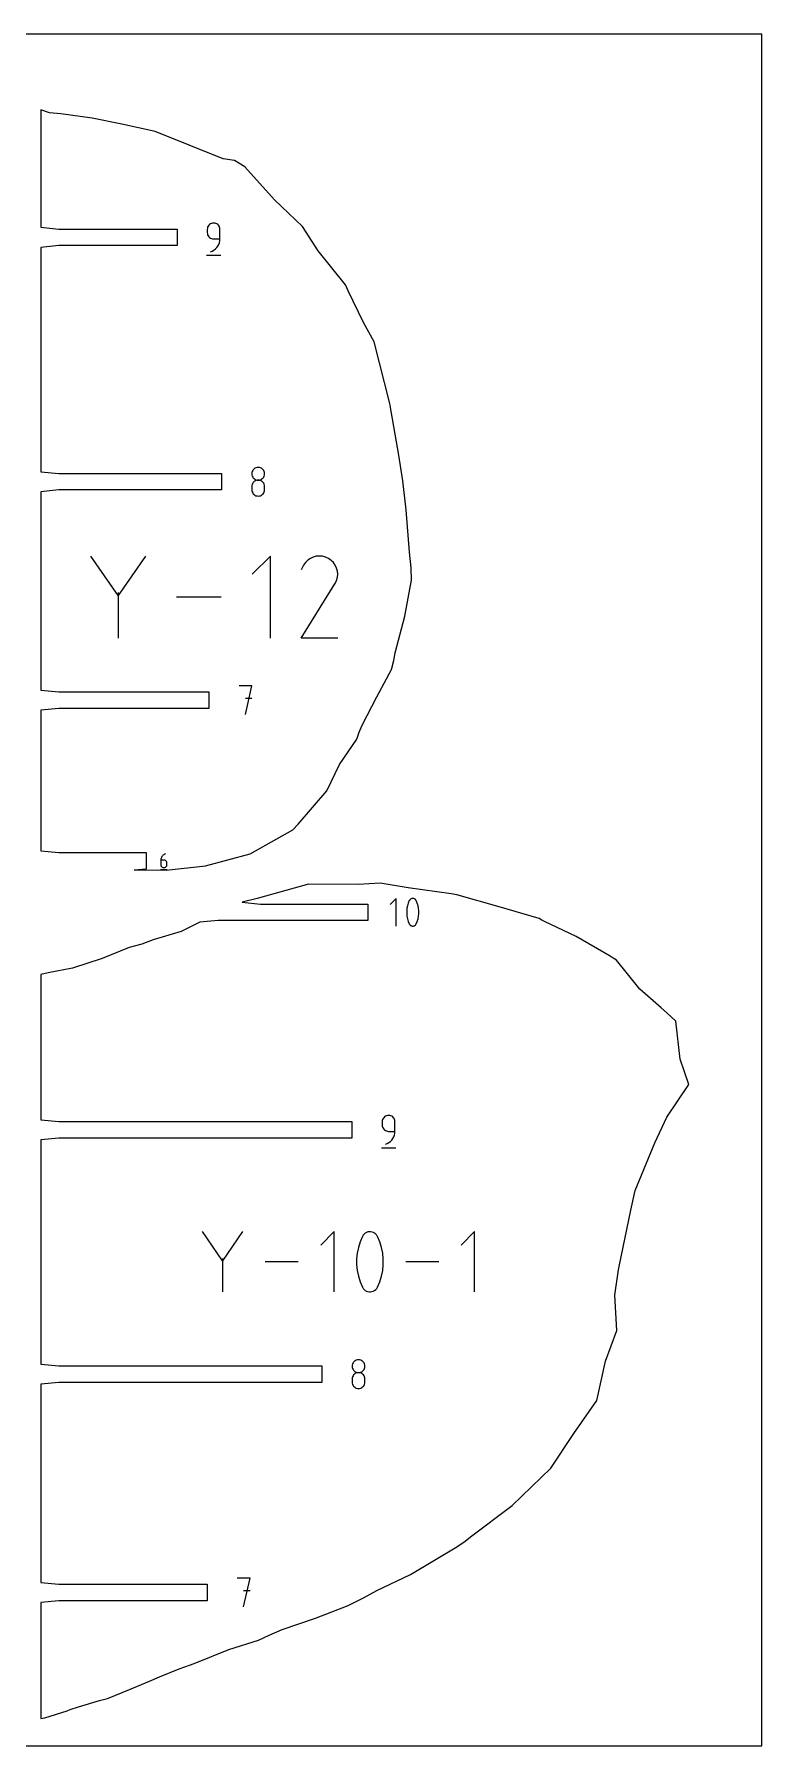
# Model space of a CAD drawing. Extents: x 0 to 480, y 0 to 420.
# Drawn here: x 301.6 to 480, y 0 to 420 of the extents above; entities that cross this region are included whole.
import ezdxf

# ---------------------------------------------------------------- set-up
doc = ezdxf.new("R2010")
doc.units = 0

msp = doc.modelspace()

# ---------------------------------------------------------------- linework, layer by layer
at = {"layer": 'annotation', "color": 1}
for p, q in [((344.02904, 372.392169), (344.003794, 372.110864)), ((344.003794, 372.110864), (344.003794, 371.327924)), ((344.003794, 371.327924), (344.003794, 371.327924)), ((344.003794, 371.327924), (344.02904, 371.046633)), ((344.101807, 372.657), (344.02904, 372.392169)), ((344.02904, 371.046633), (344.101807, 370.781843)), ((344.217638, 372.900918), (344.101807, 372.657)), ((344.101807, 370.781843), (344.217638, 370.537984)), ((344.372079, 373.119485), (344.217638, 372.900918)), ((344.217638, 370.537984), (344.372079, 370.319487)), ((344.560673, 373.308264), (344.372079, 373.119485)), ((344.372079, 370.319487), (344.560673, 370.130781)), ((344.778965, 373.462817), (344.560673, 373.308264)), ((344.560673, 370.130781), (344.778965, 369.976298)), ((345.022498, 373.578706), (344.778965, 373.462817)), ((344.778965, 369.976298), (345.022498, 369.860467)), ((345.286817, 373.651494), (345.022498, 373.578706)), ((345.022498, 369.860467), (345.286817, 369.78772)), ((345.567466, 373.676743), (345.286817, 373.651494)), ((345.286817, 369.78772), (345.567466, 369.762486)), ((345.848696, 373.651494), (345.567466, 373.676743)), ((345.567466, 373.676743), (345.567466, 373.676743)), ((345.567466, 369.762486), (347.131137, 369.762486)), ((346.113323, 373.578706), (345.848696, 373.651494)), ((346.356947, 373.462817), (346.113323, 373.578706)), ((346.575166, 373.308264), (346.356947, 373.462817)), ((346.763579, 373.119485), (346.575166, 373.308264)), ((346.917783, 372.900918), (346.763579, 373.119485)), ((347.033379, 372.657), (346.917783, 372.900918)), ((347.105964, 372.392169), (347.033379, 372.657)), ((347.096517, 369.287719), (347.131137, 369.762486)), ((347.131137, 372.110864), (347.105964, 372.392169)), ((347.131137, 369.762486), (347.131137, 372.110864)), ((347.131137, 372.110864), (347.131137, 372.110864)), ((343.80839, 365.754943), (347.32919, 365.754943)), ((344.784967, 366.635143), (345.232131, 366.801778)), ((344.784967, 366.635143), (344.784967, 366.635143)), ((345.232131, 366.801778), (345.642572, 367.027016)), ((345.642572, 367.027016), (346.012049, 367.305117)), ((346.012049, 367.305117), (346.33632, 367.630344)), ((346.33632, 367.630344), (346.611143, 367.996956)), ((346.611143, 367.996956), (346.832278, 368.399215)), ((346.832278, 368.399215), (346.995483, 368.831382)), ((346.995483, 368.831382), (347.096517, 369.287719)), ((354.964314, 312.416898), (354.939083, 312.136907)), ((354.939083, 312.136907), (354.939083, 312.136907)), ((354.939083, 312.136907), (354.964329, 311.855601)), ((355.037044, 312.680705), (354.964314, 312.416898)), ((354.964329, 311.855601), (355.037095, 311.59077)), ((355.152829, 312.923853), (355.037044, 312.680705)), ((355.037095, 311.59077), (355.152927, 311.346852)), ((355.307223, 313.141869), (355.152829, 312.923853)), ((355.152927, 311.346852), (355.307368, 311.128285)), ((355.49578, 313.330279), (355.307223, 313.141869)), ((355.307368, 311.128285), (355.495962, 310.939506)), ((355.714057, 313.484608), (355.49578, 313.330279)), ((355.495962, 310.939506), (355.714254, 310.784953)), ((355.957609, 313.600382), (355.714057, 313.484608)), ((356.221989, 313.673127), (355.957609, 313.600382)), ((356.502754, 313.69837), (356.221989, 313.673127)), ((356.783519, 313.673127), (356.502754, 313.69837)), ((356.502754, 313.69837), (356.502754, 313.69837)), ((357.0479, 313.600382), (356.783519, 313.673127)), ((357.291451, 313.484608), (357.0479, 313.600382)), ((357.291255, 310.784953), (357.509546, 310.939506)), ((357.509728, 313.330279), (357.291451, 313.484608)), ((357.509546, 310.939506), (357.698141, 311.128285)), ((357.698286, 313.141869), (357.509728, 313.330279)), ((357.698141, 311.128285), (357.852582, 311.346852)), ((357.85268, 312.923853), (357.698286, 313.141869)), ((357.852582, 311.346852), (357.968413, 311.59077)), ((357.968464, 312.680705), (357.85268, 312.923853)), ((357.968413, 311.59077), (358.04118, 311.855601)), ((358.041195, 312.416898), (357.968464, 312.680705)), ((358.04118, 311.855601), (358.066426, 312.136907)), ((358.066426, 312.136907), (358.041195, 312.416898)), ((358.066426, 312.136907), (358.066426, 312.136907)), ((354.964314, 309.286764), (354.939083, 309.005589)), ((354.939083, 309.005589), (354.939083, 308.226624)), ((354.939083, 308.226624), (354.939083, 308.226624)), ((354.939083, 308.226624), (354.964329, 307.94547)), ((355.037044, 309.551492), (354.964314, 309.286764)), ((354.964329, 307.94547), (355.037095, 307.681045)), ((355.152829, 309.795333), (355.037044, 309.551492)), ((355.037095, 307.681045), (355.152927, 307.437715)), ((355.307223, 310.013845), (355.152829, 309.795333)), ((355.152927, 307.437715), (355.307368, 307.219844)), ((355.49578, 310.202587), (355.307223, 310.013845)), ((355.307368, 307.219844), (355.495962, 307.031798)), ((355.714057, 310.357118), (355.49578, 310.202587)), ((355.495962, 307.031798), (355.714254, 306.877942)), ((355.957609, 310.472995), (355.714057, 310.357118)), ((355.714254, 310.784953), (355.957787, 310.669064)), ((355.714254, 306.877942), (355.957787, 306.76264)), ((356.221989, 310.545779), (355.957609, 310.472995)), ((355.957787, 310.669064), (356.222106, 310.596276)), ((355.957787, 306.76264), (356.222106, 306.690258)), ((356.502754, 310.571027), (356.221989, 310.545779)), ((356.222106, 310.596276), (356.502754, 310.571027)), ((356.222106, 306.690258), (356.502754, 306.66516)), ((356.502754, 310.571027), (356.783403, 310.596276)), ((356.783519, 310.545794), (356.502754, 310.571027)), ((356.502754, 310.571027), (356.502754, 310.571027)), ((356.502754, 310.571027), (356.502754, 310.571027)), ((356.502754, 306.66516), (356.783403, 306.690258)), ((356.502754, 306.66516), (356.502754, 306.66516)), ((356.783403, 310.596276), (357.047722, 310.669064)), ((356.783403, 306.690258), (357.047722, 306.76264)), ((357.0479, 310.473046), (356.783519, 310.545794)), ((357.047722, 310.669064), (357.291255, 310.784953)), ((357.047722, 306.76264), (357.291255, 306.877942)), ((357.291451, 310.357216), (357.0479, 310.473046)), ((357.291255, 306.877942), (357.509546, 307.031798)), ((357.509728, 310.202732), (357.291451, 310.357216)), ((357.509546, 307.031798), (357.698141, 307.219844)), ((357.698286, 310.014027), (357.509728, 310.202732)), ((357.698141, 307.219844), (357.852582, 307.437715)), ((357.85268, 309.795529), (357.698286, 310.014027)), ((357.852582, 307.437715), (357.968413, 307.681045)), ((357.968464, 309.55167), (357.85268, 309.795529)), ((357.968413, 307.681045), (358.04118, 307.94547)), ((358.041195, 309.28688), (357.968464, 309.55167)), ((358.04118, 307.94547), (358.066426, 308.226624)), ((358.066426, 309.005589), (358.041195, 309.28688)), ((358.066426, 308.226624), (358.066426, 309.005589)), ((358.066426, 309.005589), (358.066426, 309.005589)), ((322.154716, 282.233149), (315.432453, 291.954459)), ((328.875716, 291.954459), (322.154716, 282.233149)), ((359.491144, 291.953827), (355.010899, 287.472319)), ((359.491144, 271.80094), (359.491144, 291.953827)), ((368.11605, 290.374227), (367.649681, 289.712909)), ((368.675588, 290.926274), (368.11605, 290.374227)), ((369.311278, 291.364629), (368.675588, 290.926274)), ((370.006102, 291.684872), (369.311278, 291.364629)), ((370.743043, 291.882581), (370.006102, 291.684872)), ((371.505084, 291.953336), (370.743043, 291.882581)), ((372.275207, 291.892716), (371.505084, 291.953336)), ((373.036394, 291.6963), (372.275207, 291.892716)), ((373.77163, 291.359668), (373.036394, 291.6963)), ((374.429219, 290.892716), (373.77163, 291.359668)), ((373.77163, 291.359668), (373.77163, 291.359668)), ((374.979034, 290.332377), (374.429219, 290.892716)), ((375.416188, 289.695824), (374.979034, 290.332377)), ((367.649681, 289.712909), (367.062005, 288.585581)), ((375.399431, 285.23772), (375.740916, 285.970916)), ((375.735791, 289.00023), (375.416188, 289.695824)), ((375.932954, 288.262769), (375.735791, 289.00023)), ((375.740916, 285.970916), (375.940405, 286.730939)), ((376.002788, 287.500614), (375.932954, 288.262769)), ((375.940405, 286.730939), (376.002788, 287.500614)), ((322.154716, 283.015454), (322.154716, 271.800308)), ((347.45483, 281.877384), (336.435576, 281.877384)), ((367.049366, 271.800776), (375.31981, 285.115129)), ((375.31981, 285.115129), (375.329697, 285.127363)), ((375.31981, 285.115129), (375.31981, 285.115129)), ((375.329697, 285.127363), (375.339178, 285.139701)), ((375.339178, 285.139701), (375.348316, 285.152248)), ((375.348316, 285.152248), (375.357173, 285.165106)), ((375.357173, 285.165106), (375.365812, 285.178381)), ((375.365812, 285.178381), (375.374295, 285.192175)), ((375.374295, 285.192175), (375.382684, 285.206594)), ((375.382684, 285.206594), (375.391042, 285.221741)), ((375.391042, 285.221741), (375.399431, 285.23772)), ((375.399431, 285.23772), (375.399431, 285.23772)), ((375.999746, 271.800776), (367.049366, 271.800776)), ((354.926949, 260.118239), (351.795632, 260.118239)), ((353.361511, 253.076639), (354.926949, 260.118239)), ((354.926949, 256.982506), (353.361511, 256.982506)), ((333.1479, 218.519319), (332.993072, 218.363834)), ((333.324353, 218.652384), (333.1479, 218.519319)), ((333.520418, 218.760325), (333.324353, 218.652384)), ((333.734082, 218.840436), (333.520418, 218.760325)), ((333.734082, 218.840436), (333.734082, 218.840436)), ((332.520329, 215.0619), (334.199679, 215.0619)), ((332.630258, 217.571777), (332.613744, 217.344755)), ((332.613744, 217.344755), (332.613744, 216.228419)), ((333.359583, 217.344755), (332.613744, 217.344755)), ((332.613744, 216.228419), (332.613744, 216.228419)), ((332.613744, 216.228419), (332.625785, 216.094249)), ((332.625785, 216.094249), (332.660493, 215.96795)), ((332.678461, 217.7899), (332.630258, 217.571777)), ((332.660493, 215.96795), (332.715743, 215.851634)), ((332.75634, 217.99642), (332.678461, 217.7899)), ((332.715743, 215.851634), (332.789408, 215.747415)), ((332.861881, 218.188633), (332.75634, 217.99642)), ((332.789408, 215.747415), (332.879364, 215.657406)), ((332.993072, 218.363834), (332.861881, 218.188633)), ((332.879364, 215.657406), (332.983484, 215.583721)), ((332.983484, 215.583721), (333.099645, 215.528472)), ((333.099645, 215.528472), (333.225719, 215.493773)), ((333.225719, 215.493773), (333.359583, 215.481737)), ((333.493724, 217.332784), (333.359583, 217.344755)), ((333.359583, 215.481737), (333.493724, 215.493773)), ((333.359583, 215.481737), (333.359583, 215.481737)), ((333.619946, 217.29826), (333.493724, 217.332784)), ((333.493724, 215.493773), (333.619946, 215.528472)), ((333.736149, 217.243263), (333.619946, 217.29826)), ((333.619946, 215.528472), (333.736149, 215.583721)), ((333.840235, 217.169877), (333.736149, 217.243263)), ((333.736149, 215.583721), (333.840235, 215.657406)), ((333.930104, 217.080183), (333.840235, 217.169877)), ((333.840235, 215.657406), (333.930104, 215.747415)), ((334.003657, 216.976263), (333.930104, 217.080183)), ((333.930104, 215.747415), (334.003657, 215.851634)), ((334.058793, 216.860199), (334.003657, 216.976263)), ((334.003657, 215.851634), (334.058793, 215.96795)), ((334.093415, 216.734074), (334.058793, 216.860199)), ((334.058793, 215.96795), (334.093415, 216.094249)), ((334.105422, 216.599969), (334.093415, 216.734074)), ((334.093415, 216.094249), (334.105422, 216.228419)), ((334.105422, 216.228419), (334.105422, 216.599969)), ((334.105422, 216.599969), (334.105422, 216.599969)), ((390.376599, 207.924925), (388.870608, 206.41851)), ((390.376599, 201.15073), (390.376599, 207.924925)), ((393.111977, 206.149497), (392.982139, 205.508433)), ((393.306734, 206.777862), (393.111977, 206.149497)), ((393.56641, 207.388518), (393.306734, 206.777862)), ((393.653857, 207.533937), (393.56641, 207.388518)), ((393.56641, 207.388518), (393.56641, 207.388518)), ((393.762838, 207.65786), (393.653857, 207.533937)), ((393.889746, 207.759087), (393.762838, 207.65786)), ((394.030972, 207.83642), (393.889746, 207.759087)), ((394.182907, 207.888658), (394.030972, 207.83642)), ((394.341944, 207.914603), (394.182907, 207.888658)), ((394.504474, 207.913056), (394.341944, 207.914603)), ((394.666888, 207.882816), (394.504474, 207.913056)), ((394.825579, 207.822685), (394.666888, 207.882816)), ((394.886329, 207.790761), (394.825579, 207.822685)), ((394.825579, 207.822685), (394.825579, 207.822685)), ((394.944623, 207.754093), (394.886329, 207.790761)), ((395.000181, 207.712971), (394.944623, 207.754093)), ((395.052717, 207.667684), (395.000181, 207.712971)), ((395.101949, 207.618523), (395.052717, 207.667684)), ((395.147593, 207.565778), (395.101949, 207.618523)), ((395.189368, 207.50974), (395.147593, 207.565778)), ((395.226988, 207.450698), (395.189368, 207.50974)), ((395.260171, 207.388942), (395.226988, 207.450698)), ((395.521106, 206.777028), (395.260171, 207.388942)), ((395.260171, 207.388942), (395.260171, 207.388942)), ((395.716806, 206.147719), (395.521106, 206.777028)), ((395.847274, 205.506026), (395.716806, 206.147719)), ((392.982139, 205.508433), (392.917221, 204.85968)), ((392.917221, 204.85968), (392.917221, 204.208249)), ((392.917221, 204.208249), (392.982139, 203.55915)), ((392.982139, 203.55915), (393.111977, 202.917394)), ((393.111977, 202.917394), (393.306734, 202.28799)), ((393.306734, 202.28799), (393.56641, 201.67595)), ((393.56641, 201.67595), (393.56641, 201.67595)), ((393.56641, 201.67595), (393.599473, 201.614318)), ((393.599473, 201.614318), (393.636815, 201.55557)), ((395.172716, 201.531694), (395.260171, 201.676375)), ((395.260171, 201.676375), (395.521106, 202.287156)), ((395.260171, 201.676375), (395.260171, 201.676375)), ((395.521106, 202.287156), (395.716806, 202.915616)), ((395.716806, 202.915616), (395.847274, 203.556743)), ((395.912507, 204.856958), (395.847274, 205.506026)), ((395.847274, 203.556743), (395.912507, 204.205527)), ((395.912507, 204.205527), (395.912507, 204.856958)), ((393.636815, 201.55557), (393.678279, 201.499886)), ((393.678279, 201.499886), (393.723709, 201.447442)), ((393.723709, 201.447442), (393.772946, 201.398418)), ((393.772946, 201.398418), (393.825834, 201.352992)), ((393.825834, 201.352992), (393.882214, 201.311342)), ((393.882214, 201.311342), (393.941931, 201.273647)), ((393.941931, 201.273647), (394.004825, 201.240084)), ((394.004825, 201.240084), (394.004825, 201.240084)), ((394.004825, 201.240084), (394.162266, 201.181229)), ((394.162266, 201.181229), (394.323735, 201.151988)), ((394.323735, 201.151988), (394.485581, 201.151171)), ((394.485581, 201.151171), (394.644154, 201.177583)), ((394.644154, 201.177583), (394.795805, 201.230035)), ((394.795805, 201.230035), (394.936882, 201.307332)), ((394.936882, 201.307332), (395.063736, 201.408282)), ((395.063736, 201.408282), (395.172716, 201.531694)), ((386.941287, 153.401204), (386.916041, 153.119898)), ((386.916041, 153.119898), (386.916041, 152.336959)), ((386.916041, 152.336959), (386.916041, 152.336959)), ((386.916041, 152.336959), (386.941287, 152.055668)), ((387.014054, 153.666035), (386.941287, 153.401204)), ((386.941287, 152.055668), (387.014054, 151.790878)), ((387.129886, 153.909953), (387.014054, 153.666035)), ((387.014054, 151.790878), (387.129886, 151.547019)), ((387.284327, 154.12852), (387.129886, 153.909953)), ((387.129886, 151.547019), (387.284327, 151.328521)), ((387.472921, 154.317299), (387.284327, 154.12852)), ((387.284327, 151.328521), (387.472921, 151.139816)), ((387.691212, 154.471852), (387.472921, 154.317299)), ((387.934746, 154.587741), (387.691212, 154.471852)), ((388.199064, 154.660529), (387.934746, 154.587741)), ((388.479713, 154.685778), (388.199064, 154.660529)), ((388.760943, 154.660529), (388.479713, 154.685778)), ((388.479713, 154.685778), (388.479713, 154.685778)), ((389.025571, 154.587741), (388.760943, 154.660529)), ((389.269195, 154.471852), (389.025571, 154.587741)), ((389.487414, 154.317299), (389.269195, 154.471852)), ((389.675826, 154.12852), (389.487414, 154.317299)), ((389.830031, 153.909953), (389.675826, 154.12852)), ((389.945626, 153.666035), (389.830031, 153.909953)), ((390.018211, 153.401204), (389.945626, 153.666035)), ((390.043384, 153.119898), (390.018211, 153.401204)), ((390.043384, 150.771521), (390.043384, 153.119898)), ((390.043384, 153.119898), (390.043384, 153.119898)), ((387.472921, 151.139816), (387.691212, 150.985332)), ((387.691212, 150.985332), (387.934746, 150.869502)), ((387.697215, 147.644178), (388.144379, 147.810813)), ((387.697215, 147.644178), (387.697215, 147.644178)), ((387.934746, 150.869502), (388.199064, 150.796754)), ((388.144379, 147.810813), (388.55482, 148.036051)), ((388.199064, 150.796754), (388.479713, 150.771521)), ((388.479713, 150.771521), (390.043384, 150.771521)), ((388.55482, 148.036051), (388.924296, 148.314152)), ((388.924296, 148.314152), (389.248567, 148.639378)), ((389.248567, 148.639378), (389.523391, 149.00599)), ((389.523391, 149.00599), (389.744526, 149.40825)), ((389.744526, 149.40825), (389.907731, 149.840417)), ((389.907731, 149.840417), (390.008764, 150.296754)), ((390.008764, 150.296754), (390.043384, 150.771521)), ((386.720638, 146.763978), (390.241438, 146.763978)), ((347.767579, 119.038991), (342.844544, 126.158371)), ((352.689688, 126.158371), (347.767579, 119.038991)), ((375.11083, 126.157909), (371.829732, 122.875886)), ((375.11083, 111.398986), (375.11083, 126.157909)), ((383.403626, 126.078895), (383.072604, 125.965083)), ((383.750119, 126.135421), (383.403626, 126.078895)), ((384.104223, 126.132049), (383.750119, 126.135421)), ((384.458075, 126.066166), (384.104223, 126.132049)), ((384.803814, 125.935158), (384.458075, 126.066166)), ((409.591467, 126.157909), (406.310369, 122.875886)), ((409.591467, 111.398986), (409.591467, 126.157909)), ((381.070394, 122.289789), (380.787516, 120.893104)), ((381.49471, 123.658806), (381.070394, 122.289789)), ((382.060465, 124.989239), (381.49471, 123.658806)), ((382.250985, 125.306064), (382.060465, 124.989239)), ((382.060465, 124.989239), (382.060465, 124.989239)), ((382.488422, 125.576055), (382.250985, 125.306064)), ((382.764916, 125.796599), (382.488422, 125.576055)), ((383.072604, 125.965083), (382.764916, 125.796599)), ((384.936169, 125.865607), (384.803814, 125.935158)), ((384.803814, 125.935158), (384.803814, 125.935158)), ((385.063175, 125.785718), (384.936169, 125.865607)), ((385.184218, 125.696125), (385.063175, 125.785718)), ((385.298678, 125.597458), (385.184218, 125.696125)), ((385.40594, 125.490351), (385.298678, 125.597458)), ((385.505386, 125.375436), (385.40594, 125.490351)), ((385.596399, 125.253345), (385.505386, 125.375436)), ((385.678362, 125.124711), (385.596399, 125.253345)), ((385.750658, 124.990165), (385.678362, 125.124711)), ((386.319156, 123.656989), (385.750658, 124.990165)), ((385.750658, 124.990165), (385.750658, 124.990165)), ((386.745529, 122.285915), (386.319156, 123.656989)), ((387.029777, 120.887859), (386.745529, 122.285915)), ((347.767579, 119.611911), (347.767579, 111.398523)), ((366.296062, 118.778447), (358.226135, 118.778447)), ((380.787516, 120.893104), (380.646077, 119.479667)), ((380.646077, 119.479667), (380.646077, 118.060396)), ((380.646077, 118.060396), (380.787516, 116.646205)), ((387.171902, 119.473737), (387.029777, 120.887859)), ((387.029777, 116.64096), (387.171902, 118.054465)), ((387.171902, 118.054465), (387.171902, 119.473737)), ((400.776699, 118.778447), (392.706772, 118.778447)), ((380.787516, 116.646205), (381.070394, 115.248012)), ((381.070394, 115.248012), (381.49471, 113.876732)), ((381.49471, 113.876732), (382.060465, 112.543282)), ((385.750658, 112.544207), (386.319156, 113.874915)), ((386.319156, 113.874915), (386.745529, 115.244138)), ((386.745529, 115.244138), (387.029777, 116.64096)), ((382.060465, 112.543282), (382.060465, 112.543282)), ((382.060465, 112.543282), (382.132498, 112.409004)), ((382.132498, 112.409004), (382.213856, 112.28101)), ((382.213856, 112.28101), (382.304195, 112.15969)), ((382.304195, 112.15969), (382.403172, 112.045432)), ((382.403172, 112.045432), (382.510445, 111.938623)), ((382.510445, 111.938623), (382.625671, 111.839653)), ((382.625671, 111.839653), (382.748507, 111.748911)), ((382.748507, 111.748911), (382.878611, 111.666784)), ((382.878611, 111.666784), (383.015639, 111.593661)), ((383.015639, 111.593661), (383.015639, 111.593661)), ((383.015639, 111.593661), (383.358655, 111.465433)), ((383.358655, 111.465433), (383.710446, 111.401727)), ((383.710446, 111.401727), (384.06306, 111.399945)), ((384.06306, 111.399945), (384.408544, 111.457491)), ((384.408544, 111.457491), (384.738945, 111.571766)), ((384.738945, 111.571766), (385.04631, 111.740173)), ((385.04631, 111.740173), (385.322685, 111.960114)), ((385.322685, 111.960114), (385.560119, 112.228991)), ((385.560119, 112.228991), (385.750658, 112.544207)), ((385.750658, 112.544207), (385.750658, 112.544207)), ((379.566715, 93.425933), (379.541484, 93.145941)), ((379.541484, 93.145941), (379.541484, 93.145941)), ((379.541484, 93.145941), (379.56673, 92.864636)), ((379.639446, 93.68974), (379.566715, 93.425933)), ((379.56673, 92.864636), (379.639497, 92.599805)), ((379.75523, 93.932888), (379.639446, 93.68974)), ((379.639497, 92.599805), (379.755328, 92.355887)), ((379.909624, 94.150904), (379.75523, 93.932888)), ((380.098182, 94.339314), (379.909624, 94.150904)), ((380.316459, 94.493642), (380.098182, 94.339314)), ((380.56001, 94.609417), (380.316459, 94.493642)), ((380.824391, 94.682162), (380.56001, 94.609417)), ((381.105156, 94.707405), (380.824391, 94.682162)), ((381.38592, 94.682162), (381.105156, 94.707405)), ((381.105156, 94.707405), (381.105156, 94.707405)), ((381.650301, 94.609417), (381.38592, 94.682162)), ((381.893852, 94.493642), (381.650301, 94.609417)), ((382.112129, 94.339314), (381.893852, 94.493642)), ((382.300687, 94.150904), (382.112129, 94.339314)), ((382.455081, 93.932888), (382.300687, 94.150904)), ((382.454983, 92.355887), (382.570815, 92.599805)), ((382.570865, 93.68974), (382.455081, 93.932888)), ((382.570815, 92.599805), (382.643581, 92.864636)), ((382.643596, 93.425933), (382.570865, 93.68974)), ((382.643581, 92.864636), (382.668827, 93.145941)), ((382.668827, 93.145941), (382.643596, 93.425933)), ((382.668827, 93.145941), (382.668827, 93.145941)), ((379.566715, 90.295798), (379.541484, 90.014624)), ((379.541484, 90.014624), (379.541484, 89.235659)), ((379.541484, 89.235659), (379.541484, 89.235659)), ((379.541484, 89.235659), (379.56673, 88.954504)), ((379.639446, 90.560527), (379.566715, 90.295798)), ((379.56673, 88.954504), (379.639497, 88.69008)), ((379.75523, 90.804368), (379.639446, 90.560527)), ((379.639497, 88.69008), (379.755328, 88.446749)), ((379.909624, 91.02288), (379.75523, 90.804368)), ((379.755328, 92.355887), (379.909769, 92.13732)), ((379.755328, 88.446749), (379.909769, 88.228879)), ((380.098182, 91.211622), (379.909624, 91.02288)), ((379.909769, 92.13732), (380.098363, 91.948541)), ((379.909769, 88.228879), (380.098363, 88.040833)), ((380.316459, 91.366152), (380.098182, 91.211622)), ((380.098363, 91.948541), (380.316655, 91.793988)), ((380.56001, 91.48203), (380.316459, 91.366152)), ((380.316655, 91.793988), (380.560188, 91.678099)), ((380.824391, 91.554814), (380.56001, 91.48203)), ((380.560188, 91.678099), (380.824507, 91.605311)), ((381.105156, 91.580062), (380.824391, 91.554814)), ((380.824507, 91.605311), (381.105156, 91.580062)), ((381.105156, 91.580062), (381.385804, 91.605311)), ((381.38592, 91.554828), (381.105156, 91.580062)), ((381.105156, 91.580062), (381.105156, 91.580062)), ((381.105156, 91.580062), (381.105156, 91.580062)), ((381.385804, 91.605311), (381.650123, 91.678099)), ((381.650301, 91.482081), (381.38592, 91.554828)), ((381.650123, 91.678099), (381.893656, 91.793988)), ((381.893852, 91.36625), (381.650301, 91.482081)), ((381.893656, 91.793988), (382.111948, 91.948541)), ((382.112129, 91.211767), (381.893852, 91.36625)), ((382.111948, 91.948541), (382.300542, 92.13732)), ((382.111948, 88.040833), (382.300542, 88.228879)), ((382.300687, 91.023061), (382.112129, 91.211767)), ((382.300542, 92.13732), (382.454983, 92.355887)), ((382.300542, 88.228879), (382.454983, 88.446749)), ((382.455081, 90.804564), (382.300687, 91.023061)), ((382.454983, 88.446749), (382.570815, 88.69008)), ((382.570865, 90.560705), (382.455081, 90.804564)), ((382.570815, 88.69008), (382.643581, 88.954504)), ((382.643596, 90.295915), (382.570865, 90.560705)), ((382.643581, 88.954504), (382.668827, 89.235659)), ((382.668827, 90.014624), (382.643596, 90.295915)), ((382.668827, 89.235659), (382.668827, 90.014624)), ((382.668827, 90.014624), (382.668827, 90.014624)), ((380.098363, 88.040833), (380.316655, 87.886976)), ((380.316655, 87.886976), (380.560188, 87.771675)), ((380.560188, 87.771675), (380.824507, 87.699292)), ((380.824507, 87.699292), (381.105156, 87.674195)), ((381.105156, 87.674195), (381.385804, 87.699292)), ((381.105156, 87.674195), (381.105156, 87.674195)), ((381.385804, 87.699292), (381.650123, 87.771675)), ((381.650123, 87.771675), (381.893656, 87.886976)), ((381.893656, 87.886976), (382.111948, 88.040833)), ((354.497935, 41.127274), (351.366618, 41.127274)), ((352.932497, 34.085674), (354.497935, 41.127274)), ((354.497935, 37.991541), (352.932497, 37.991541))]:
    msp.add_line(p, q, dxfattribs=at)
at = {"layer": 'boundary', "color": 5}
for p, q in [((305.298854, 400.720851), (303.165161, 401.409199)), ((303.165161, 401.409199), (303.165161, 372.621543)), ((308.092245, 400.458492), (305.298854, 400.720851)), ((315.815351, 399.432184), (308.092245, 400.458492)), ((323.082399, 397.905693), (315.815351, 399.432184)), ((331.246285, 396.091851), (323.082399, 397.905693)), ((347.915121, 389.386545), (331.246285, 396.091851)), ((350.680936, 389.03099), (347.915121, 389.386545)), ((353.211426, 387.465644), (350.680936, 389.03099)), ((360.475402, 379.380278), (353.211426, 387.465644)), ((367.397444, 372.824384), (360.475402, 379.380278)), ((303.165161, 372.621543), (307.620475, 372.181443)), ((307.620475, 372.181443), (336.59179, 372.181443)), ((336.59179, 372.181443), (336.59179, 368.130443)), ((371.193582, 366.826743), (367.397444, 372.824384)), ((307.620475, 368.130443), (303.165161, 367.690343)), ((303.165161, 367.690343), (303.165161, 312.651781)), ((336.59179, 368.130443), (307.620475, 368.130443)), ((377.946748, 358.479198), (371.193582, 366.826743)), ((378.536165, 357.028246), (377.946748, 358.479198)), ((382.315637, 349.268454), (378.536165, 357.028246)), ((384.93614, 344.496942), (382.315637, 349.268454)), ((388.79234, 329.421952), (384.93614, 344.496942)), ((388.851137, 328.886969), (388.79234, 329.421952)), ((391.002659, 316.717335), (388.851137, 328.886969)), ((391.998532, 310.384688), (391.002659, 316.717335)), ((303.165161, 312.651781), (307.620475, 312.211681)), ((307.620475, 312.211681), (347.526637, 312.211681)), ((347.526637, 312.211681), (347.526638, 308.160681)), ((307.620475, 308.160681), (303.165161, 307.720581)), ((303.165161, 307.720581), (303.165161, 259.063039)), ((347.526638, 308.160681), (307.620475, 308.160681)), ((392.76292, 303.288984), (391.998532, 310.384688)), ((393.591925, 292.925633), (392.76292, 303.288984)), ((394.035401, 289.073186), (393.591925, 292.925633)), ((392.487839, 277.183894), (394.105522, 285.990121)), ((394.105522, 285.990121), (394.035401, 289.073186)), ((390.113899, 268.186874), (392.487839, 277.183894)), ((389.190464, 264.084106), (389.726821, 266.328952)), ((389.726821, 266.328952), (390.113899, 268.186874)), ((385.608336, 257.36976), (389.190464, 264.084106)), ((303.165161, 259.063039), (307.620475, 258.622939)), ((307.620475, 258.622939), (344.385394, 258.622939)), ((344.385394, 258.622939), (344.385394, 254.571939)), ((382.004627, 250.443841), (385.608336, 257.36976)), ((307.620475, 254.571939), (303.165161, 254.131839)), ((303.165161, 254.131839), (303.165161, 219.626687)), ((344.385394, 254.571939), (307.620475, 254.571939)), ((380.681725, 247.048132), (381.285509, 248.768617)), ((381.285509, 248.768617), (382.004627, 250.443841)), ((376.453515, 240.766683), (380.681725, 247.048132)), ((373.305852, 234.359874), (376.453515, 240.766683)), ((366.286429, 226.192257), (373.305852, 234.359874)), ((354.504893, 218.861696), (365.016299, 224.772037)), ((365.016299, 224.772037), (366.286429, 226.192257)), ((303.165161, 219.626687), (307.620475, 219.186586)), ((307.620475, 219.186586), (328.986631, 219.186587)), ((328.986631, 219.186587), (328.986631, 215.135586)), ((343.611602, 215.929288), (354.504893, 218.861696)), ((328.986631, 215.135586), (326.062571, 214.846745)), ((326.062571, 214.846745), (331.827382, 214.918685)), ((331.827382, 214.918685), (333.894643, 214.886752)), ((333.894643, 214.886752), (343.611602, 215.929288)), ((368.839862, 211.418235), (356.276356, 207.912617)), ((381.043455, 211.366715), (368.839862, 211.418235)), ((386.435848, 211.652046), (381.043455, 211.366715)), ((393.258543, 210.570885), (386.435848, 211.652046)), ((403.857118, 209.055889), (393.258543, 210.570885)), ((356.276356, 207.912617), (352.59573, 207.003427)), ((352.59573, 207.003427), (357.051044, 206.563327)), ((357.051044, 206.563327), (383.415046, 206.563327)), ((383.415046, 206.563327), (383.415046, 202.512328)), ((405.185428, 208.841507), (403.857118, 209.055889)), ((415.636536, 205.8428), (405.185428, 208.841507)), ((425.432129, 203.005239), (415.636536, 205.8428)), ((342.20827, 202.072228), (337.589664, 199.811614)), ((346.663584, 202.512327), (342.20827, 202.072228)), ((383.415046, 202.512328), (346.663584, 202.512327)), ((426.040924, 202.620463), (425.432129, 203.005239)), ((426.679261, 202.246753), (426.040924, 202.620463)), ((434.511752, 198.626383), (426.679261, 202.246753)), ((330.718378, 197.795037), (327.948435, 196.738641)), ((337.589664, 199.811614), (330.718378, 197.795037)), ((442.784363, 193.777025), (434.511752, 198.626383)), ((324.868901, 195.901607), (318.236482, 193.169199)), ((327.948435, 196.738641), (324.868901, 195.901607)), ((443.521093, 193.309074), (442.784363, 193.777025)), ((444.344745, 192.753023), (443.521093, 193.309074)), ((305.021507, 189.656689), (303.165161, 189.240719)), ((303.165161, 189.240719), (303.165161, 153.630578)), ((310.967097, 190.793879), (305.021507, 189.656689)), ((318.236482, 193.169199), (310.967097, 190.793879)), ((450.12005, 185.626421), (444.344745, 192.753023)), ((455.299281, 181.116444), (450.12005, 185.626421)), ((456.721592, 179.867994), (455.299281, 181.116444)), ((458.910326, 177.811316), (456.721592, 179.867994)), ((459.973956, 168.511519), (458.910326, 177.811316)), ((462.086117, 162.250859), (459.973956, 168.511519)), ((456.684729, 154.266188), (462.086117, 162.250859)), ((303.165161, 153.630578), (307.620475, 153.190478)), ((307.620475, 153.190478), (379.504038, 153.190478)), ((379.504038, 153.190478), (379.504038, 149.139478)), ((453.810601, 147.979813), (456.684729, 154.266188)), ((307.620475, 149.139478), (303.165161, 148.699378)), ((303.165161, 148.699378), (303.165161, 93.660816)), ((379.504038, 149.139478), (307.620475, 149.139478)), ((448.973869, 136.268584), (453.810601, 147.979813)), ((447.913797, 131.394332), (448.973869, 136.268584)), ((445.051699, 117.5952), (447.913797, 131.394332)), ((443.997735, 110.583576), (444.897175, 116.752439)), ((444.897175, 116.752439), (445.051699, 117.5952)), ((444.484156, 101.884992), (443.997735, 110.583576)), ((441.691224, 94.366061), (444.484156, 101.884992)), ((303.165161, 93.660816), (307.620475, 93.220716)), ((307.620475, 93.220716), (372.129039, 93.220716)), ((372.129039, 93.220716), (372.129039, 89.169716)), ((439.754426, 85.432366), (441.691224, 94.366061)), ((307.620475, 89.169716), (303.165161, 88.729616)), ((303.165161, 88.729616), (303.165161, 40.072074)), ((372.129039, 89.169716), (307.620475, 89.169716)), ((433.933422, 76.650539), (439.531879, 84.692844)), ((439.531879, 84.692844), (439.754426, 85.432366)), ((428.288452, 68.137144), (433.933422, 76.650539)), ((418.819578, 58.998742), (428.288452, 68.137144)), ((408.594023, 51.238866), (418.819578, 58.998742)), ((407.254795, 50.236858), (408.594023, 51.238866)), ((393.886163, 42.056679), (405.234803, 48.800263)), ((405.234803, 48.800263), (407.254795, 50.236858)), ((385.628146, 38.090815), (393.886163, 42.056679)), ((303.165161, 40.072074), (307.620475, 39.631974)), ((307.620475, 39.631974), (343.956381, 39.631974)), ((343.956381, 39.631974), (343.956381, 35.580974)), ((382.330864, 36.312391), (385.628146, 38.090815)), ((307.620475, 35.580974), (303.165161, 35.140874)), ((303.165161, 35.140874), (303.165161, 6.6875)), ((343.956381, 35.580974), (307.620475, 35.580974)), ((370.528741, 31.326369), (378.539243, 34.404548)), ((378.539243, 34.404548), (382.330864, 36.312391)), ((362.380589, 28.518946), (370.528741, 31.326369)), ((349.308821, 23.631443), (356.601914, 25.906682)), ((356.601914, 25.906682), (359.207114, 27.179257)), ((359.207114, 27.179257), (362.380589, 28.518946)), ((341.188053, 20.316881), (349.308821, 23.631443)), ((329.822278, 15.812617), (332.262103, 16.903519)), ((332.262103, 16.903519), (337.112815, 18.866556)), ((337.112815, 18.866556), (339.8797, 19.859655)), ((339.8797, 19.859655), (341.188053, 20.316881)), ((319.581336, 11.560528), (324.904626, 13.844885)), ((324.904626, 13.844885), (329.822278, 15.812617)), ((304.173235, 6.862555), (309.63583, 8.60932)), ((309.63583, 8.60932), (310.39921, 8.931962)), ((310.39921, 8.931962), (312.416827, 9.553503)), ((312.416827, 9.553503), (317.578449, 11.077038)), ((317.578449, 11.077038), (319.581336, 11.560528)), ((303.165161, 6.6875), (304.173235, 6.862555))]:
    msp.add_line(p, q, dxfattribs=at)
at = {"layer": 'frame', "color": 5}
for p, q in [((480, 420), (0, 420)), ((480, 0), (480, 420)), ((0, 0), (480, 0))]:
    msp.add_line(p, q, dxfattribs=at)

doc.saveas('drawing.dxf')
